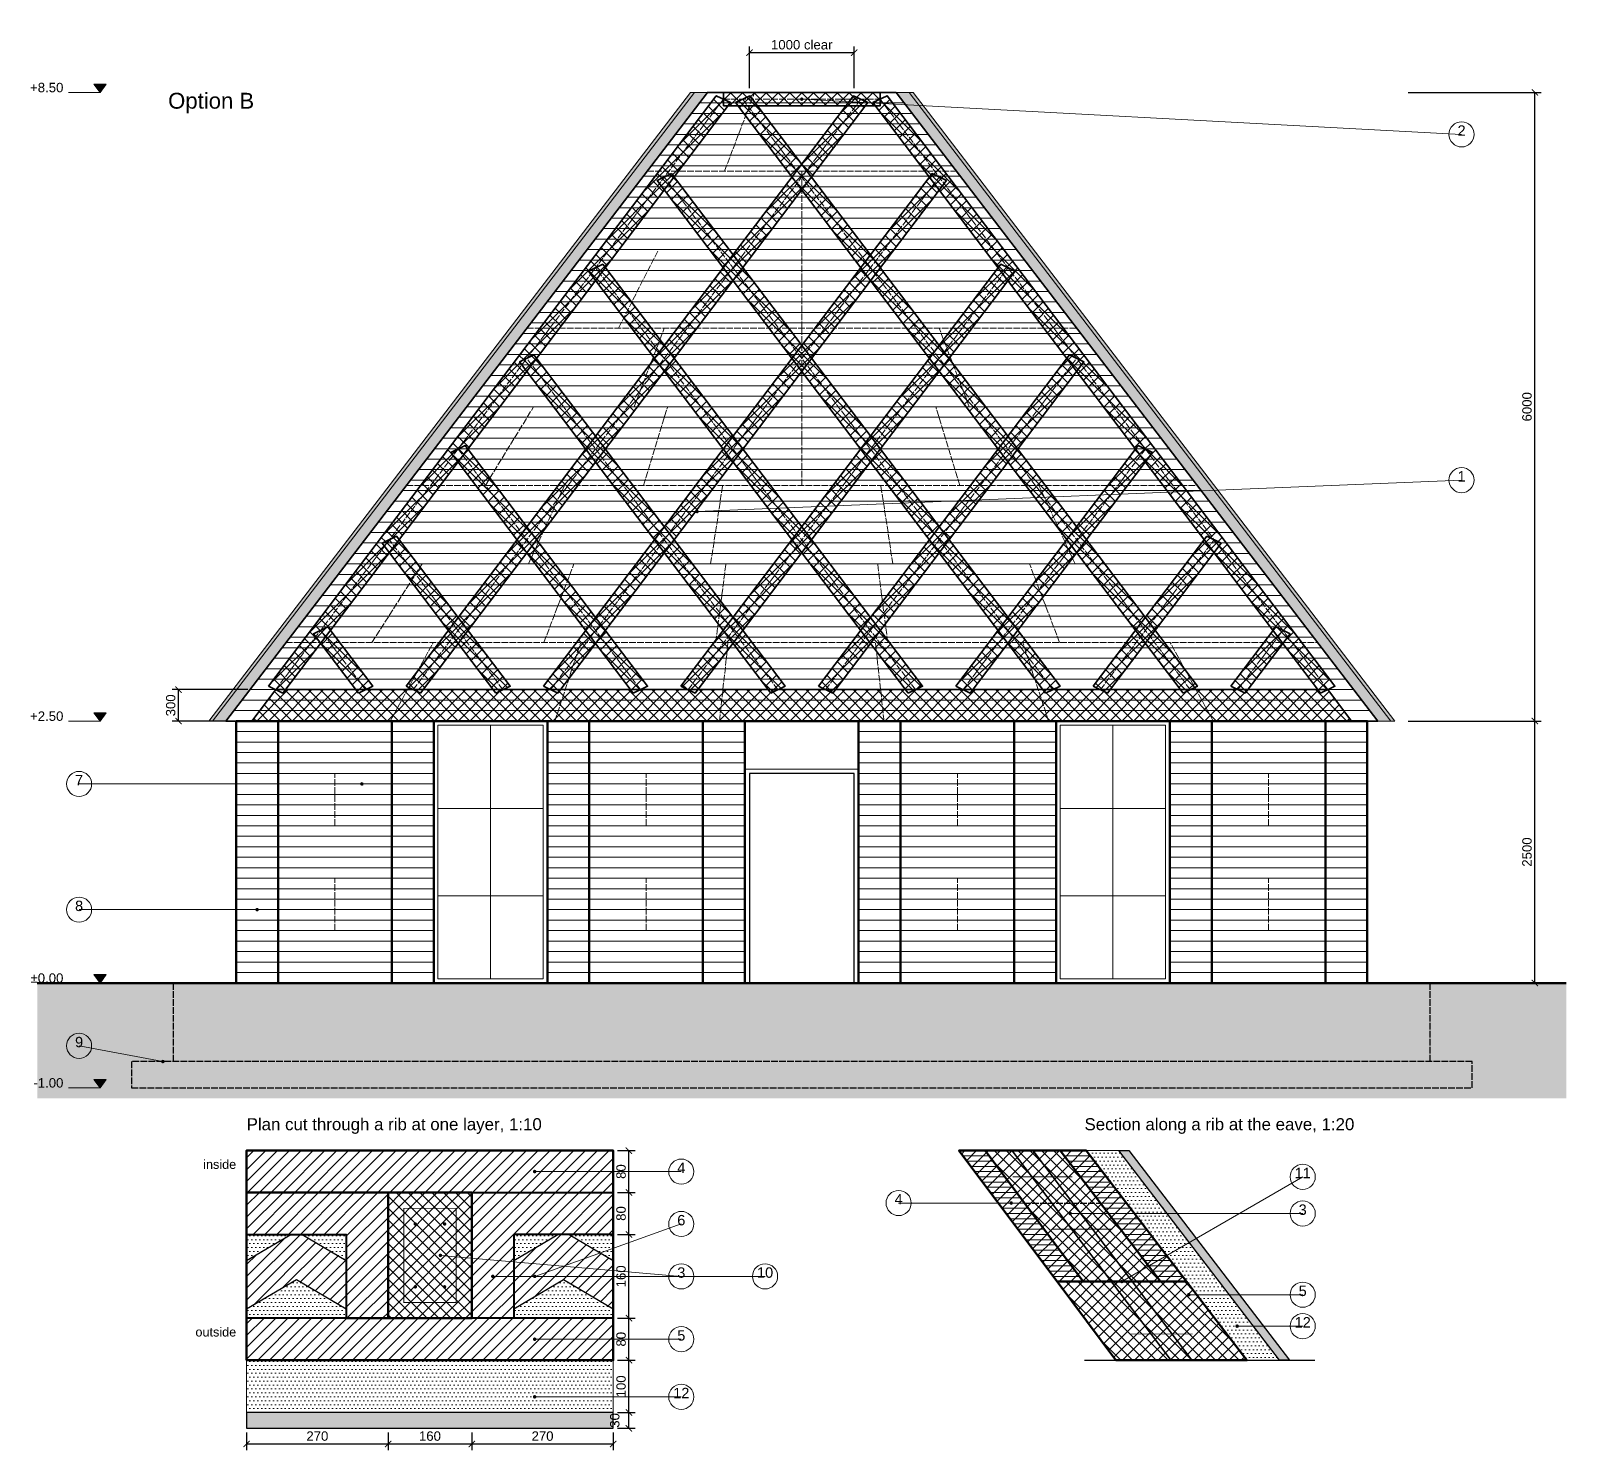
# Model space of a CAD drawing. Header units: millimetres. Extents: x -7362 to 7300, y -6960 to 6589.
import ezdxf
from ezdxf.enums import TextEntityAlignment as Align

# ---------------------------------------------------------------- set-up
doc = ezdxf.new("R2010")
doc.units = ezdxf.units.MM
doc.linetypes.add('DASHED', pattern=[1.524, 1.27, -0.254])
for name, color, linetype, lineweight in [('ANNOTATION', 4, 'CONTINUOUS', 18), ('BACKGROUND', 9, 'CONTINUOUS', 13), ('CLADDING', 7, 'Continuous', 9), ('DIMS', 3, 'CONTINUOUS', 18), ('HATCH-CAST', 7, 'CONTINUOUS', 9), ('HATCH-EARTH', 8, 'CONTINUOUS', 9), ('HATCH-INSULATION', 7, 'Continuous', 9), ('HATCH-PRINTED', 7, 'CONTINUOUS', 9), ('HIDDEN-AXIS', 8, 'DASHED', 18), ('LINES', 7, 'CONTINUOUS', 25), ('OUTLINE-CUT', 7, 'CONTINUOUS', 50), ('OUTLINE-FINE', 7, 'CONTINUOUS', 25), ('PRINT-LAYERS', 7, 'CONTINUOUS', 9), ('PRINTED-BEAD', 7, 'CONTINUOUS', 25), ('REBAR', 1, 'CONTINUOUS', 0), ('TEXT', 7, 'CONTINUOUS', 18)]:
    doc.layers.add(name, color=color, linetype=linetype, lineweight=lineweight)
doc.styles.get("Standard").update_dxf_attribs({"font": 'arial.ttf'})
doc.dimstyles.new('PYR-1-50', dxfattribs={"dimscale": 50, "dimtxt": 1.8, "dimasz": 1.2, "dimexe": 1.2, "dimexo": 0.8, "dimgap": 0.6, "dimtad": 1, "dimdec": 0, "dimtxsty": 'Standard', "dimblk": 'ARCHTICK', "dimcen": 2.5, "dimclrd": 3, "dimclre": 3, "dimclrt": 7, "dimazin": 3, "dimtfac": 1, "dimtmove": 0, "dimatfit": 3})

# ---------------------------------------------------------------- blocks, each defined once
blk = doc.blocks.new('_ARCHTICK')
at = {"color": 0, "linetype": 'BYBLOCK', "const_width": 0.15}
blk.add_lwpolyline([(-0.5, -0.5), (0.5, 0.5)], dxfattribs=at)

msp = doc.modelspace()

# ---------------------------------------------------------------- hatches: boundary and pattern name
at = {"layer": 'ANNOTATION', "ltscale": 50}
h = msp.add_hatch(color=7, dxfattribs=at)
h.dxf.hatch_style = 1
h.paths.add_polyline_path([(-6640, 6080), (-6700, 6000), (-6760, 6080)])
h = msp.add_hatch(color=7, dxfattribs=at)
h.dxf.hatch_style = 1
edge = h.paths.add_edge_path()
edge.add_arc((0, 5936), 17.5, 0, 360)
h = msp.add_hatch(color=7, dxfattribs=at)
h.dxf.hatch_style = 1
edge = h.paths.add_edge_path()
edge.add_arc((-1000, 2000), 17.5, 0, 360)
h = msp.add_hatch(color=7, dxfattribs=at)
h.dxf.hatch_style = 1
h.paths.add_polyline_path([(-6640, 80), (-6700, 0), (-6760, 80)])
h = msp.add_hatch(color=7, dxfattribs=at)
h.dxf.hatch_style = 1
edge = h.paths.add_edge_path()
edge.add_arc((-4200, -600), 17.5, 0, 360)
h = msp.add_hatch(color=7, dxfattribs=at)
h.dxf.hatch_style = 1
edge = h.paths.add_edge_path()
edge.add_arc((-5200, -1800), 17.5, 0, 360)
h = msp.add_hatch(color=7, dxfattribs=at)
h.dxf.hatch_style = 1
h.paths.add_polyline_path([(-6640, -2420), (-6700, -2500), (-6760, -2420)])
h = msp.add_hatch(color=7, dxfattribs=at)
h.dxf.hatch_style = 1
edge = h.paths.add_edge_path()
edge.add_arc((-6100, -3250), 17.5, 0, 360)
h = msp.add_hatch(color=7, dxfattribs=at)
h.dxf.hatch_style = 1
h.paths.add_polyline_path([(-6640, -3420), (-6700, -3500), (-6760, -3420)])
h = msp.add_hatch(color=7, dxfattribs=at)
h.dxf.hatch_style = 1
edge = h.paths.add_edge_path()
edge.add_arc((-2550, -4300), 17.5, 0, 360)
h = msp.add_hatch(color=7, dxfattribs=at)
h.dxf.hatch_style = 1
edge = h.paths.add_edge_path()
edge.add_arc((2000, -4600), 17.5, 0, 360)
h = msp.add_hatch(color=7, dxfattribs=at)
h.dxf.hatch_style = 1
edge = h.paths.add_edge_path()
edge.add_arc((2563.3, -4700), 17.5, 0, 360)
h = msp.add_hatch(color=7, dxfattribs=at)
h.dxf.hatch_style = 1
edge = h.paths.add_edge_path()
edge.add_arc((-3450, -5100), 17.5, 0, 360)
h = msp.add_hatch(color=7, dxfattribs=at)
h.dxf.hatch_style = 1
edge = h.paths.add_edge_path()
edge.add_arc((-2950, -5300), 17.5, 0, 360)
h = msp.add_hatch(color=7, dxfattribs=at)
h.dxf.hatch_style = 1
edge = h.paths.add_edge_path()
edge.add_arc((-2550, -5300), 17.5, 0, 360)
h = msp.add_hatch(color=7, dxfattribs=at)
h.dxf.hatch_style = 1
edge = h.paths.add_edge_path()
edge.add_arc((3056.2, -5350), 17.5, 0, 360)
h = msp.add_hatch(color=7, dxfattribs=at)
h.dxf.hatch_style = 1
edge = h.paths.add_edge_path()
edge.add_arc((3695.8, -5475), 17.5, 0, 360)
h = msp.add_hatch(color=7, dxfattribs=at)
h.dxf.hatch_style = 1
edge = h.paths.add_edge_path()
edge.add_arc((4157.1, -5775), 17.5, 0, 360)
h = msp.add_hatch(color=7, dxfattribs=at)
h.dxf.hatch_style = 1
edge = h.paths.add_edge_path()
edge.add_arc((-2550, -5900), 17.5, 0, 360)
h = msp.add_hatch(color=7, dxfattribs=at)
h.dxf.hatch_style = 1
edge = h.paths.add_edge_path()
edge.add_arc((-2550, -6450), 17.5, 0, 360)
at = {"layer": 'CLADDING', "ltscale": 50}
h = msp.add_hatch(color=7, dxfattribs=at)
h.dxf.hatch_style = 1
h.paths.add_polyline_path([(-5662.5, 0), (-1062.5, 6000), (-1025, 6000), (-5625, 0)])
h = msp.add_hatch(color=7, dxfattribs=at)
h.dxf.hatch_style = 1
h.paths.add_polyline_path([(5625, 0), (1025, 6000), (1062.5, 6000), (5662.5, 0)])
h = msp.add_hatch(color=7, dxfattribs=at)
h.dxf.hatch_style = 1
h.paths.add_polyline_path([(4562.5, -6100), (3029.2, -4100), (3122.9, -4100), (4656.2, -6100)])
h = msp.add_hatch(color=7, dxfattribs=at)
h.dxf.hatch_style = 1
h.paths.add_polyline_path([(-1800, -6600), (-1800, -6750), (-5300, -6750), (-5300, -6600)])
at = {"layer": 'HATCH-CAST', "ltscale": 50}
h = msp.add_hatch(dxfattribs=at)
h.set_pattern_fill('ANSI37', scale=25.197)
h.paths.add_polyline_path([(-4929, 300), (-5022.5, 300), (-5091, 333), (-817, 5969), (-748.5, 5936), (-748.5, 5872), (-703.6, 5872), (-1219, 5192.3), (-1244, 5225.3), (-1381, 5159.3), (-1312.5, 5069.1), (-1875.3, 4326.9), (-1900.3, 4359.9), (-2037.2, 4294), (-1968.8, 4203.7), (-2531.5, 3461.5), (-2556.5, 3494.5), (-2693.5, 3428.6), (-2625, 3338.3), (-3187.8, 2596.2), (-3212.8, 2629.1), (-3349.7, 2563.2), (-3281.2, 2472.9), (-3844, 1730.8), (-3869, 1763.7), (-4006, 1697.8), (-3937.5, 1607.5), (-4500.3, 865.4), (-4525.3, 898.4), (-4662.2, 832.4), (-4593.8, 742.1)])
h = msp.add_hatch(dxfattribs=at)
h.set_pattern_fill('ANSI37', scale=25.197)
h.paths.add_polyline_path([(748.5, 6000), (748.5, 5872), (-748.5, 5872), (-748.5, 6000)])
h = msp.add_hatch(dxfattribs=at)
h.set_pattern_fill('ANSI37', scale=25.197)
h.paths.add_polyline_path([(-608.9, 5872), (-422, 5872), (656.2, 4450.2), (562.8, 4326.9)])
h = msp.add_hatch(dxfattribs=at)
h.set_pattern_fill('ANSI37', scale=25.197)
h.paths.add_polyline_path([(422, 5872), (608.9, 5872), (93.5, 5192.3), (0, 5315.6)])
h = msp.add_hatch(dxfattribs=at)
h.set_pattern_fill('ANSI37', scale=25.197)
h.paths.add_polyline_path([(2625, 3338.3), (2693.5, 3428.6), (2556.5, 3494.5), (2531.5, 3461.5), (1968.8, 4203.7), (2037.2, 4294), (1900.3, 4359.9), (1875.3, 4326.9), (1312.5, 5069.1), (1381, 5159.3), (1244, 5225.3), (1219, 5192.3), (703.6, 5872), (748.5, 5872), (748.5, 5936), (817, 5969), (5091, 333), (5022.5, 300), (4929, 300), (4593.8, 742.1), (4662.2, 832.4), (4525.3, 898.4), (4500.3, 865.4), (3937.5, 1607.5), (4006, 1697.8), (3869, 1763.7), (3844, 1730.8), (3281.2, 2472.9), (3349.7, 2563.2), (3212.8, 2629.1), (3187.8, 2596.2)])
h = msp.add_hatch(dxfattribs=at)
h.set_pattern_fill('ANSI37', scale=25.197)
h.paths.add_polyline_path([(-1244, 5225.3), (656.2, 2719.4), (562.8, 2596.2), (-1381, 5159.3)])
h = msp.add_hatch(dxfattribs=at)
h.set_pattern_fill('ANSI37', scale=25.197)
h.paths.add_polyline_path([(-93.5, 5192.3), (0, 5069.1), (-562.8, 4326.9), (-656.3, 4450.2)])
h = msp.add_hatch(dxfattribs=at)
h.set_pattern_fill('ANSI37', scale=25.197)
h.paths.add_polyline_path([(93.5, 3461.5), (0, 3584.8), (1244, 5225.3), (1381, 5159.3)])
h = msp.add_hatch(dxfattribs=at)
h.set_pattern_fill('ANSI37', scale=25.197)
h.paths.add_polyline_path([(562.8, 865.4), (-2037.2, 4294), (-1900.3, 4359.9), (656.2, 988.6)])
h = msp.add_hatch(dxfattribs=at)
h.set_pattern_fill('ANSI37', scale=25.197)
h.paths.add_polyline_path([(-749.7, 4326.9), (-656.3, 4203.7), (-1219, 3461.5), (-1312.5, 3584.8)])
h = msp.add_hatch(dxfattribs=at)
h.set_pattern_fill('ANSI37', scale=25.197)
h.paths.add_polyline_path([(1900.3, 4359.9), (2037.2, 4294), (93.5, 1730.8), (0, 1854)])
h = msp.add_hatch(dxfattribs=at)
h.set_pattern_fill('ANSI37', scale=25.197)
h.paths.add_polyline_path([(1219, 3461.5), (656.2, 4203.7), (749.7, 4326.9), (1312.5, 3584.8)])
h = msp.add_hatch(dxfattribs=at)
h.set_pattern_fill('ANSI37', scale=25.197)
h.paths.add_polyline_path([(-159, 333), (-227.5, 300), (-321, 300), (-2693.5, 3428.6), (-2556.5, 3494.5)])
h = msp.add_hatch(dxfattribs=at)
h.set_pattern_fill('ANSI37', scale=25.197)
h.paths.add_polyline_path([(-1406, 3461.5), (-1312.5, 3338.3), (-1875.3, 2596.2), (-1968.8, 2719.4)])
h = msp.add_hatch(dxfattribs=at)
h.set_pattern_fill('ANSI37', scale=25.197)
h.paths.add_polyline_path([(-562.8, 2596.2), (-656.3, 2719.4), (-93.5, 3461.5), (0, 3338.3)])
h = msp.add_hatch(dxfattribs=at)
h.set_pattern_fill('ANSI37', scale=25.197)
h.paths.add_polyline_path([(159, 333), (2556.5, 3494.5), (2693.5, 3428.6), (321, 300), (227.5, 300)])
h = msp.add_hatch(dxfattribs=at)
h.set_pattern_fill('ANSI37', scale=25.197)
h.paths.add_polyline_path([(1875.3, 2596.2), (1312.5, 3338.3), (1406, 3461.5), (1968.8, 2719.4)])
h = msp.add_hatch(dxfattribs=at)
h.set_pattern_fill('ANSI37', scale=25.197)
h.paths.add_polyline_path([(-3349.7, 2563.2), (-3212.8, 2629.1), (-1471.5, 333), (-1540, 300), (-1633.5, 300)])
h = msp.add_hatch(dxfattribs=at)
h.set_pattern_fill('ANSI37', scale=25.197)
h.paths.add_polyline_path([(-2062.2, 2596.2), (-1968.8, 2472.9), (-2531.5, 1730.8), (-2625, 1854)])
h = msp.add_hatch(dxfattribs=at)
h.set_pattern_fill('ANSI37', scale=25.197)
h.paths.add_polyline_path([(-1219, 1730.8), (-1312.5, 1854), (-749.7, 2596.2), (-656.3, 2472.9)])
h = msp.add_hatch(dxfattribs=at)
h.set_pattern_fill('ANSI37', scale=25.197)
h.paths.add_polyline_path([(749.7, 2596.2), (1312.5, 1854), (1219, 1730.8), (656.2, 2472.9)])
h = msp.add_hatch(dxfattribs=at)
h.set_pattern_fill('ANSI37', scale=25.197)
h.paths.add_polyline_path([(3349.7, 2563.2), (1633.5, 300), (1540, 300), (1471.5, 333), (3212.8, 2629.1)])
h = msp.add_hatch(dxfattribs=at)
h.set_pattern_fill('ANSI37', scale=25.197)
h.paths.add_polyline_path([(2531.5, 1730.8), (1968.8, 2472.9), (2062.2, 2596.2), (2625, 1854)])
h = msp.add_hatch(dxfattribs=at)
h.set_pattern_fill('ANSI37', scale=25.197)
h.paths.add_polyline_path([(-2784, 333), (-2852.5, 300), (-2946, 300), (-4006, 1697.8), (-3869, 1763.7)])
h = msp.add_hatch(dxfattribs=at)
h.set_pattern_fill('ANSI37', scale=25.197)
h.paths.add_polyline_path([(2784, 333), (3869, 1763.7), (4006, 1697.8), (2946, 300), (2852.5, 300)])
h = msp.add_hatch(dxfattribs=at)
h.set_pattern_fill('ANSI37', scale=25.197)
h.paths.add_polyline_path([(-2718.5, 1730.8), (-2625, 1607.5), (-3187.8, 865.4), (-3281.2, 988.6)])
h = msp.add_hatch(dxfattribs=at)
h.set_pattern_fill('ANSI37', scale=25.197)
h.paths.add_polyline_path([(-1875.3, 865.4), (-1968.8, 988.6), (-1406, 1730.8), (-1312.5, 1607.5)])
h = msp.add_hatch(dxfattribs=at)
h.set_pattern_fill('ANSI37', scale=25.197)
h.paths.add_polyline_path([(-93.5, 1730.8), (0, 1607.5), (-562.8, 865.4), (-656.3, 988.6)])
h = msp.add_hatch(dxfattribs=at)
h.set_pattern_fill('ANSI37', scale=25.197)
h.paths.add_polyline_path([(1406, 1730.8), (1968.8, 988.6), (1875.3, 865.4), (1312.5, 1607.5)])
h = msp.add_hatch(dxfattribs=at)
h.set_pattern_fill('ANSI37', scale=25.197)
h.paths.add_polyline_path([(3187.8, 865.4), (2625, 1607.5), (2718.5, 1730.8), (3281.2, 988.6)])
h = msp.add_hatch(dxfattribs=at)
h.set_pattern_fill('ANSI37', scale=25.197)
h.paths.add_polyline_path([(-4662.2, 832.4), (-4525.3, 898.4), (-4096.5, 333), (-4165, 300), (-4258.5, 300)])
h = msp.add_hatch(dxfattribs=at)
h.set_pattern_fill('ANSI37', scale=25.197)
h.paths.add_polyline_path([(4662.2, 832.4), (4258.5, 300), (4165, 300), (4096.5, 333), (4525.3, 898.4)])
h = msp.add_hatch(dxfattribs=at)
h.set_pattern_fill('ANSI37', scale=25.197)
h.paths.add_polyline_path([(-3281.2, 742.1), (-3616.5, 300), (-3710, 300), (-3778.5, 333), (-3374.7, 865.4)])
h = msp.add_hatch(dxfattribs=at)
h.set_pattern_fill('ANSI37', scale=25.197)
h.paths.add_polyline_path([(-2466, 333), (-2062.2, 865.4), (-1968.8, 742.1), (-2304, 300), (-2397.5, 300)])
h = msp.add_hatch(dxfattribs=at)
h.set_pattern_fill('ANSI37', scale=25.197)
h.paths.add_polyline_path([(-656.3, 742.1), (-991.5, 300), (-1085, 300), (-1153.5, 333), (-749.7, 865.4)])
h = msp.add_hatch(dxfattribs=at)
h.set_pattern_fill('ANSI37', scale=25.197)
h.paths.add_polyline_path([(656.2, 742.1), (749.7, 865.4), (1153.5, 333), (1085, 300), (991.5, 300)])
h = msp.add_hatch(dxfattribs=at)
h.set_pattern_fill('ANSI37', scale=25.197)
h.paths.add_polyline_path([(2466, 333), (2397.5, 300), (2304, 300), (1968.8, 742.1), (2062.2, 865.4)])
h = msp.add_hatch(dxfattribs=at)
h.set_pattern_fill('ANSI37', scale=25.197)
h.paths.add_polyline_path([(3281.2, 742.1), (3374.7, 865.4), (3778.5, 333), (3710, 300), (3616.5, 300)])
h = msp.add_hatch(dxfattribs=at)
h.set_pattern_fill('ANSI37', scale=25.197)
h.paths.add_polyline_path([(5250, 0), (-5250, 0), (-5022.5, 300), (5022.5, 300)])
h = msp.add_hatch(dxfattribs=at)
h.set_pattern_fill('ANSI37', scale=25.197)
h.paths.add_polyline_path([(1750, -4100), (2466.7, -4100), (3425, -5350), (2687.5, -5350)])
h = msp.add_hatch(dxfattribs=at)
h.set_pattern_fill('ANSI37', scale=25.197)
h.paths.add_polyline_path([(-3950, -4500), (-3150, -4500), (-3150, -5700), (-3950, -5700)])
h = msp.add_hatch(dxfattribs=at)
h.set_pattern_fill('ANSI37', scale=25.197)
h.paths.add_polyline_path([(2687.5, -5350), (3425, -5350), (3675, -5350), (4250, -6100), (3000, -6100), (2437.5, -5350)])
at = {"layer": 'HATCH-EARTH', "ltscale": 50}
h = msp.add_hatch(dxfattribs=at)
h.set_pattern_fill('EARTH', scale=37.795)
h.paths.add_polyline_path([(-7300, -3600), (-7300, -2500), (-5400, -2500), (-5000, -2500), (-3914.3, -2500), (-3514.3, -2500), (-2428.6, -2500), (-2028.6, -2500), (-942.9, -2500), (-542.9, -2500), (-500, -2500), (500, -2500), (542.9, -2500), (942.9, -2500), (2028.6, -2500), (2428.6, -2500), (3514.3, -2500), (3914.3, -2500), (5000, -2500), (5400, -2500), (7300, -2500), (7300, -3600)])
at = {"layer": 'HATCH-INSULATION', "ltscale": 50}
h = msp.add_hatch(dxfattribs=at)
h.set_pattern_fill('DOTS', scale=23.622)
h.paths.add_polyline_path([(-5625, 0), (-1025, 6000), (-900, 6000), (-5500, 0)])
h = msp.add_hatch(dxfattribs=at)
h.set_pattern_fill('DOTS', scale=23.622)
h.paths.add_polyline_path([(5500, 0), (900, 6000), (1025, 6000), (5625, 0)])
h = msp.add_hatch(dxfattribs=at)
h.set_pattern_fill('DOTS', scale=23.622)
h.paths.add_polyline_path([(4250, -6100), (2716.7, -4100), (3029.2, -4100), (4562.5, -6100)])
h = msp.add_hatch(dxfattribs=at)
h.set_pattern_fill('DOTS', scale=23.622)
h.paths.add_polyline_path([(-5300, -4900), (-4879.8, -4900), (-5300, -5149)])
h = msp.add_hatch(dxfattribs=at)
h.set_pattern_fill('DOTS', scale=23.622)
h.paths.add_polyline_path([(-4350, -5149), (-4770.2, -4900), (-4350, -4900)])
h = msp.add_hatch(dxfattribs=at)
h.set_pattern_fill('DOTS', scale=23.622)
h.paths.add_polyline_path([(-2750, -4900), (-2329.8, -4900), (-2750, -5149)])
h = msp.add_hatch(dxfattribs=at)
h.set_pattern_fill('DOTS', scale=23.622)
h.paths.add_polyline_path([(-1800, -4900), (-1800, -5149), (-2220.2, -4900)])
h = msp.add_hatch(dxfattribs=at)
h.set_pattern_fill('DOTS', scale=23.622)
h.paths.add_polyline_path([(-5300, -5700), (-5300, -5614), (-4825, -5332.5), (-4350, -5614), (-4350, -5700)])
h = msp.add_hatch(dxfattribs=at)
h.set_pattern_fill('DOTS', scale=23.622)
h.paths.add_polyline_path([(-1800, -5700), (-2750, -5700), (-2750, -5614), (-2275, -5332.5), (-1800, -5614)])
h = msp.add_hatch(dxfattribs=at)
h.set_pattern_fill('DOTS', scale=23.622)
h.paths.add_polyline_path([(-1800, -6100), (-1800, -6600), (-5300, -6600), (-5300, -6100)])
at = {"layer": 'HATCH-PRINTED', "ltscale": 50}
h = msp.add_hatch(dxfattribs=at)
h.set_pattern_fill('ANSI31', scale=25.197)
h.paths.add_polyline_path([(-1800, -4100), (-1800, -4500), (-3150, -4500), (-3950, -4500), (-5300, -4500), (-5300, -4100)])
h = msp.add_hatch(dxfattribs=at)
h.set_pattern_fill('ANSI31', scale=25.197)
h.paths.add_polyline_path([(2437.5, -5350), (1500, -4100), (1750, -4100), (2687.5, -5350)])
h = msp.add_hatch(dxfattribs=at)
h.set_pattern_fill('ANSI31', scale=25.197)
h.paths.add_polyline_path([(3675, -5350), (3425, -5350), (2466.7, -4100), (2716.7, -4100)])
h = msp.add_hatch(dxfattribs=at)
h.set_pattern_fill('ANSI31', scale=25.197)
h.paths.add_polyline_path([(-3950, -4500), (-3950, -5700), (-4350, -5700), (-4350, -4900), (-5300, -4900), (-5300, -4500)])
h = msp.add_hatch(dxfattribs=at)
h.set_pattern_fill('ANSI31', scale=25.197)
h.paths.add_polyline_path([(-2750, -4900), (-2750, -5700), (-3150, -5700), (-3150, -4500), (-1800, -4500), (-1800, -4900)])
h = msp.add_hatch(dxfattribs=at)
h.set_pattern_fill('ANSI31', scale=25.197)
h.paths.add_polyline_path([(-4879.8, -4900), (-4770.2, -4900), (-4350, -5149), (-4350, -5614), (-4825, -5332.5), (-5300, -5614), (-5300, -5149)])
h = msp.add_hatch(dxfattribs=at)
h.set_pattern_fill('ANSI31', scale=25.197)
h.paths.add_polyline_path([(-2750, -5149), (-2329.8, -4900), (-2220.2, -4900), (-1800, -5149), (-1800, -5614), (-2275, -5332.5), (-2750, -5614)])
h = msp.add_hatch(dxfattribs=at)
h.set_pattern_fill('ANSI31', scale=25.197)
h.paths.add_polyline_path([(-4350, -5700), (-3950, -5700), (-3150, -5700), (-2750, -5700), (-1800, -5700), (-1800, -6100), (-5300, -6100), (-5300, -5700)])
at = {"layer": 'REBAR', "ltscale": 50}
h = msp.add_hatch(color=7, dxfattribs=at)
h.dxf.hatch_style = 1
edge = h.paths.add_edge_path()
edge.add_arc((-3690, -4800), 17.5, 0, 360)
h = msp.add_hatch(color=7, dxfattribs=at)
h.dxf.hatch_style = 1
edge = h.paths.add_edge_path()
edge.add_arc((-3410, -4800), 17.5, 0, 360)
h = msp.add_hatch(color=7, dxfattribs=at)
h.dxf.hatch_style = 1
edge = h.paths.add_edge_path()
edge.add_arc((-3690, -5400), 17.5, 0, 360)
h = msp.add_hatch(color=7, dxfattribs=at)
h.dxf.hatch_style = 1
edge = h.paths.add_edge_path()
edge.add_arc((-3410, -5400), 17.5, 0, 360)

# ---------------------------------------------------------------- linework, layer by layer
at = {"layer": 'ANNOTATION', "lineweight": 9, "ltscale": 50}
for points in [[(-6700, 6000), (-6640, 6080), (-6760, 6080)], [(-6700, 0), (-6640, 80), (-6760, 80)], [(-6700, -2500), (-6640, -2420), (-6760, -2420)], [(-6700, -3500), (-6640, -3420), (-6760, -3420)]]:
    msp.add_lwpolyline(points, close=True, dxfattribs=at)
at = {"layer": 'ANNOTATION', "lineweight": 20, "ltscale": 50}
for points in [[(-6700, 6000), (-7000, 6000)], [(6300, 5600), (0, 5936)], [(6300, 2300), (-1000, 2000)], [(-6700, 0), (-7000, 0)], [(-6900, -600), (-4200, -600)], [(-6900, -1800), (-5200, -1800)], [(-6700, -2500), (-7000, -2500)], [(-6900, -3100), (-6100, -3250)], [(-6700, -3500), (-7000, -3500)], [(-1150, -4300), (-2550, -4300)], [(4783.3, -4350), (3056.2, -5350)], [(925, -4600), (2000, -4600)], [(-1150, -4800), (-2550, -5300)], [(4783.3, -4700), (2563.3, -4700)], [(-1150, -5300), (-3450, -5100)], [(-350, -5300), (-2950, -5300)], [(4783.3, -5475), (3695.8, -5475)], [(4783.3, -5775), (4157.1, -5775)], [(-1150, -5900), (-2550, -5900)], [(-1150, -6450), (-2550, -6450)]]:
    msp.add_lwpolyline(points, dxfattribs=at)
at = {"layer": 'ANNOTATION', "lineweight": 18, "ltscale": 50}
for centre in [(6300, 5600), (6300, 2300), (-6900, -600), (-6900, -1800), (-6900, -3100), (-1150, -4300), (4783.3, -4350), (925, -4600), (-1150, -4800), (4783.3, -4700), (-1150, -5300), (-350, -5300), (4783.3, -5475), (4783.3, -5775), (-1150, -5900), (-1150, -6450)]:
    msp.add_circle(centre, 120, dxfattribs=at)
at = {"layer": 'BACKGROUND', "lineweight": 20, "ltscale": 50}
for points in [[(-2971.4, -2460), (-2971.4, -40)], [(2971.4, -2460), (2971.4, -40)]]:
    msp.add_lwpolyline(points, dxfattribs=at)
at = {"layer": 'BACKGROUND', "lineweight": 15, "ltscale": 50}
for points in [[(-3474.3, -833.3), (-2468.6, -833.3)], [(2468.6, -833.3), (3474.3, -833.3)], [(-3474.3, -1666.7), (-2468.6, -1666.7)], [(2468.6, -1666.7), (3474.3, -1666.7)]]:
    msp.add_lwpolyline(points, dxfattribs=at)
at = {"layer": 'HIDDEN-AXIS', "linetype": 'DASHED', "lineweight": 9, "ltscale": 50}
for points in [[(-737.5, 5250), (-450, 6000)], [(-1475, 5250), (1475, 5250)], [(0, 4500), (0, 5250)], [(-2050, 4500), (2050, 4500)], [(-1750, 3750), (-1366.7, 4500)], [(0, 3750), (0, 4500)], [(-2625, 3750), (2625, 3750)], [(-1600, 3000), (-1312.5, 3750)], [(0, 3000), (0, 3750)], [(1600, 3000), (1312.5, 3750)], [(-3200, 3000), (3200, 3000)], [(-3020, 2250), (-2560, 3000)], [(-1510, 2250), (-1280, 3000)], [(0, 2250), (0, 3000)], [(1510, 2250), (1280, 3000)], [(-3775, 2250), (3775, 2250)], [(-2610, 1500), (-2265, 2250)], [(-870, 1500), (-755, 2250)], [(870, 1500), (755, 2250)], [(2610, 1500), (2265, 2250)], [(-4350, 1500), (4350, 1500)], [(-4104.2, 750), (-3625, 1500)], [(-2462.5, 750), (-2175, 1500)], [(-820.8, 750), (-725, 1500)], [(820.8, 750), (725, 1500)], [(2462.5, 750), (2175, 1500)], [(-4925, 750), (4925, 750)], [(-3928.6, 0), (-3517.9, 750)], [(-2357.1, 0), (-2110.7, 750)], [(-785.7, 0), (-703.6, 750)], [(785.7, 0), (703.6, 750)], [(2357.1, 0), (2110.7, 750)], [(3928.6, 0), (3517.9, 750)], [(-5000, -500), (-3914.3, -500)], [(-4457.1, -1000), (-4457.1, -500)], [(-2028.6, -500), (-942.9, -500)], [(-1485.7, -1000), (-1485.7, -500)], [(942.9, -500), (2028.6, -500)], [(1485.7, -1000), (1485.7, -500)], [(3914.3, -500), (5000, -500)], [(4457.1, -1000), (4457.1, -500)], [(-5000, -1000), (-3914.3, -1000)], [(-2028.6, -1000), (-942.9, -1000)], [(942.9, -1000), (2028.6, -1000)], [(3914.3, -1000), (5000, -1000)], [(-5000, -1500), (-3914.3, -1500)], [(-4457.1, -2000), (-4457.1, -1500)], [(-2028.6, -1500), (-942.9, -1500)], [(-1485.7, -2000), (-1485.7, -1500)], [(942.9, -1500), (2028.6, -1500)], [(1485.7, -2000), (1485.7, -1500)], [(3914.3, -1500), (5000, -1500)], [(4457.1, -2000), (4457.1, -1500)], [(-5000, -2000), (-3914.3, -2000)], [(-2028.6, -2000), (-942.9, -2000)], [(942.9, -2000), (2028.6, -2000)], [(3914.3, -2000), (5000, -2000)]]:
    msp.add_lwpolyline(points, dxfattribs=at)
at = {"layer": 'HIDDEN-AXIS', "linetype": 'DASHED', "lineweight": 25, "ltscale": 50}
for points in [[(-6000, -3250), (-6000, -2500)], [(6000, -3250), (6000, -2500)], [(-6400, -3500), (6400, -3500), (6400, -3250), (-6400, -3250), (-6400, -3500)]]:
    msp.add_lwpolyline(points, dxfattribs=at)
at = {"layer": 'HIDDEN-AXIS', "linetype": 'DASHED', "lineweight": 30, "ltscale": 50}
msp.add_lwpolyline([(2125, -4600), (2850, -4600)], dxfattribs=at)
at = {"layer": 'LINES', "lineweight": 50, "ltscale": 50}
msp.add_lwpolyline([(-7300, -2500), (7300, -2500)], dxfattribs=at)
at = {"layer": 'LINES', "lineweight": 30, "ltscale": 50}
msp.add_lwpolyline([(2700, -6100), (4900, -6100)], dxfattribs=at)
at = {"layer": 'OUTLINE-CUT', "lineweight": 50, "ltscale": 50}
for points in [[(-5400, -2500), (5400, -2500), (5400, 0), (-5400, 0)], [(-5400, -2500), (-5000, -2500), (-5000, 0), (-5400, 0)], [(-3914.3, -2500), (-3514.3, -2500), (-3514.3, 0), (-3914.3, 0)], [(-2428.6, -2500), (-2028.6, -2500), (-2028.6, 0), (-2428.6, 0)], [(-942.9, -2500), (-542.9, -2500), (-542.9, 0), (-942.9, 0)], [(542.9, -2500), (942.9, -2500), (942.9, 0), (542.9, 0)], [(2028.6, -2500), (2428.6, -2500), (2428.6, 0), (2028.6, 0)], [(3514.3, -2500), (3914.3, -2500), (3914.3, 0), (3514.3, 0)], [(5000, -2500), (5400, -2500), (5400, 0), (5000, 0)], [(-5300, -6100), (-1800, -6100), (-1800, -4100), (-5300, -4100)], [(2437.5, -5350), (1500, -4100), (1750, -4100), (2687.5, -5350)], [(2687.5, -5350), (1750, -4100), (2466.7, -4100), (3425, -5350)], [(3425, -5350), (2466.7, -4100), (2716.7, -4100), (3675, -5350)], [(-3950, -5700), (-3150, -5700), (-3150, -4500), (-3950, -4500)], [(3000, -6100), (2437.5, -5350), (3675, -5350), (4250, -6100)]]:
    msp.add_lwpolyline(points, close=True, dxfattribs=at)
at = {"layer": 'OUTLINE-CUT', "lineweight": 40, "ltscale": 50}
for points in [[(-5300, -4500), (-1800, -4500), (-1800, -4100), (-5300, -4100)], [(-5300, -4900), (-4350, -4900), (-4350, -5700), (-3950, -5700), (-3950, -4500), (-5300, -4500)], [(-1800, -4900), (-2750, -4900), (-2750, -5700), (-3150, -5700), (-3150, -4500), (-1800, -4500)], [(-5300, -6100), (-1800, -6100), (-1800, -5700), (-5300, -5700)]]:
    msp.add_lwpolyline(points, close=True, dxfattribs=at)
at = {"layer": 'OUTLINE-FINE', "lineweight": 20, "ltscale": 50}
for points in [[(-5625, 0), (-1025, 6000), (-1062.5, 6000), (-5662.5, 0)], [(5625, 0), (1025, 6000), (1062.5, 6000), (5662.5, 0)]]:
    msp.add_lwpolyline(points, close=True, dxfattribs=at)
at = {"layer": 'OUTLINE-FINE', "lineweight": 9, "ltscale": 50}
for points in [[(-5500, 0), (-900, 6000), (-1025, 6000), (-5625, 0)], [(5500, 0), (900, 6000), (1025, 6000), (5625, 0)], [(4250, -6100), (2716.7, -4100), (3029.2, -4100), (4562.5, -6100)], [(-5300, -6600), (-1800, -6600), (-1800, -6100), (-5300, -6100)]]:
    msp.add_lwpolyline(points, close=True, dxfattribs=at)
at = {"layer": 'OUTLINE-FINE', "lineweight": 35, "ltscale": 50}
for points in [[(-5500, 0), (5500, 0), (900, 6000), (-900, 6000)], [(-5091, 333), (-817, 5969), (-680.1, 5903), (-4954, 267)], [(-3778.5, 333), (495.5, 5969), (632.4, 5903), (-3641.5, 267)], [(-748.5, 5872), (748.5, 5872), (748.5, 6000), (-748.5, 6000)], [(3641.5, 267), (-632.4, 5903), (-495.5, 5969), (3778.5, 333)], [(4954, 267), (680.1, 5903), (817, 5969), (5091, 333)], [(-2466, 333), (1244, 5225.3), (1381, 5159.3), (-2329, 267)], [(2329, 267), (-1381, 5159.3), (-1244, 5225.3), (2466, 333)], [(1016.5, 267), (-2037.2, 4294), (-1900.3, 4359.9), (1153.5, 333)], [(-1153.5, 333), (1900.3, 4359.9), (2037.2, 4294), (-1016.5, 267)], [(-296, 267), (-2693.5, 3428.6), (-2556.5, 3494.5), (-159, 333)], [(159, 333), (2556.5, 3494.5), (2693.5, 3428.6), (296, 267)], [(-1608.5, 267), (-3349.7, 2563.2), (-3212.8, 2629.1), (-1471.5, 333)], [(1471.5, 333), (3212.8, 2629.1), (3349.7, 2563.2), (1608.5, 267)], [(-2921, 267), (-4006, 1697.8), (-3869, 1763.7), (-2784, 333)], [(2784, 333), (3869, 1763.7), (4006, 1697.8), (2921, 267)], [(-4233.5, 267), (-4662.2, 832.4), (-4525.3, 898.4), (-4096.5, 333)], [(4096.5, 333), (4525.3, 898.4), (4662.2, 832.4), (4233.5, 267)], [(-5250, 0), (5250, 0), (5022.5, 300), (-5022.5, 300)], [(-3514.3, -2500), (-2428.6, -2500), (-2428.6, 0), (-3514.3, 0)], [(2428.6, -2500), (3514.3, -2500), (3514.3, 0), (2428.6, 0)]]:
    msp.add_lwpolyline(points, close=True, dxfattribs=at)
at = {"layer": 'OUTLINE-FINE', "lineweight": 15, "ltscale": 50}
for points in [[(-3474.3, -2460), (-2468.6, -2460), (-2468.6, -40), (-3474.3, -40)], [(2468.6, -2460), (3474.3, -2460), (3474.3, -40), (2468.6, -40)], [(-540, -2500), (540, -2500), (540, -460), (-540, -460)]]:
    msp.add_lwpolyline(points, close=True, dxfattribs=at)
at = {"layer": 'OUTLINE-FINE', "lineweight": 30, "ltscale": 50}
for points in [[(-500, -2500), (500, -2500), (500, -500), (-500, -500)], [(4562.5, -6100), (3029.2, -4100), (3122.9, -4100), (4656.2, -6100)], [(-5300, -6750), (-1800, -6750), (-1800, -6600), (-5300, -6600)]]:
    msp.add_lwpolyline(points, close=True, dxfattribs=at)
at = {"layer": 'PRINT-LAYERS', "lineweight": 5, "ltscale": 50}
for points in [[(-976.7, 5900), (976.7, 5900)], [(-1053.3, 5800), (1053.3, 5800)], [(-1206.7, 5600), (1206.7, 5600)], [(-1130, 5700), (1130, 5700)], [(-1283.3, 5500), (1283.3, 5500)], [(-1436.7, 5300), (1436.7, 5300)], [(-1360, 5400), (1360, 5400)], [(-1513.3, 5200), (1513.3, 5200)], [(-1666.7, 5000), (1666.7, 5000)], [(-1590, 5100), (1590, 5100)], [(-1743.3, 4900), (1743.3, 4900)], [(-1896.7, 4700), (1896.7, 4700)], [(-1820, 4800), (1820, 4800)], [(-1973.3, 4600), (1973.3, 4600)], [(-2126.7, 4400), (2126.7, 4400)], [(-2050, 4500), (2050, 4500)], [(-2203.3, 4300), (2203.3, 4300)], [(-2280, 4200), (2280, 4200)], [(-2433.3, 4000), (2433.3, 4000)], [(-2356.7, 4100), (2356.7, 4100)], [(-2510, 3900), (2510, 3900)], [(-2663.3, 3700), (2663.3, 3700)], [(-2586.7, 3800), (2586.7, 3800)], [(-2740, 3600), (2740, 3600)], [(-2893.3, 3400), (2893.3, 3400)], [(-2816.7, 3500), (2816.7, 3500)], [(-2970, 3300), (2970, 3300)], [(-3123.3, 3100), (3123.3, 3100)], [(-3046.7, 3200), (3046.7, 3200)], [(-3200, 3000), (3200, 3000)], [(-3353.3, 2800), (3353.3, 2800)], [(-3276.7, 2900), (3276.7, 2900)], [(-3430, 2700), (3430, 2700)], [(-3583.3, 2500), (3583.3, 2500)], [(-3506.7, 2600), (3506.7, 2600)], [(-3660, 2400), (3660, 2400)], [(-3813.3, 2200), (3813.3, 2200)], [(-3736.7, 2300), (3736.7, 2300)], [(-3890, 2100), (3890, 2100)], [(-3966.7, 2000), (3966.7, 2000)], [(-4120, 1800), (4120, 1800)], [(-4043.3, 1900), (4043.3, 1900)], [(-4196.7, 1700), (4196.7, 1700)], [(-4350, 1500), (4350, 1500)], [(-4273.3, 1600), (4273.3, 1600)], [(-4426.7, 1400), (4426.7, 1400)], [(-4580, 1200), (4580, 1200)], [(-4503.3, 1300), (4503.3, 1300)], [(-4656.7, 1100), (4656.7, 1100)], [(-4810, 900), (4810, 900)], [(-4733.3, 1000), (4733.3, 1000)], [(-4886.7, 800), (4886.7, 800)], [(-5040, 600), (5040, 600)], [(-4963.3, 700), (4963.3, 700)], [(-5116.7, 500), (5116.7, 500)], [(-5270, 300), (5270, 300)], [(-5193.3, 400), (5193.3, 400)], [(-5346.7, 200), (5346.7, 200)], [(-5423.3, 100), (5423.3, 100)], [(-5400, -100), (-5000, -100)], [(-5000, -100), (-3914.3, -100)], [(-3914.3, -100), (-3514.3, -100)], [(-2428.6, -100), (-2028.6, -100)], [(-2028.6, -100), (-942.9, -100)], [(-942.9, -100), (-542.9, -100)], [(542.9, -100), (942.9, -100)], [(942.9, -100), (2028.6, -100)], [(2028.6, -100), (2428.6, -100)], [(3514.3, -100), (3914.3, -100)], [(3914.3, -100), (5000, -100)], [(5000, -100), (5400, -100)], [(-5400, -200), (-5000, -200)], [(-5000, -200), (-3914.3, -200)], [(-3914.3, -200), (-3514.3, -200)], [(-2428.6, -200), (-2028.6, -200)], [(-2028.6, -200), (-942.9, -200)], [(-942.9, -200), (-542.9, -200)], [(542.9, -200), (942.9, -200)], [(942.9, -200), (2028.6, -200)], [(2028.6, -200), (2428.6, -200)], [(3514.3, -200), (3914.3, -200)], [(3914.3, -200), (5000, -200)], [(5000, -200), (5400, -200)], [(-5400, -300), (-5000, -300)], [(-5400, -400), (-5000, -400)], [(-5000, -300), (-3914.3, -300)], [(-5000, -400), (-3914.3, -400)], [(-3914.3, -300), (-3514.3, -300)], [(-3914.3, -400), (-3514.3, -400)], [(-2428.6, -300), (-2028.6, -300)], [(-2428.6, -400), (-2028.6, -400)], [(-2028.6, -300), (-942.9, -300)], [(-2028.6, -400), (-942.9, -400)], [(-942.9, -300), (-542.9, -300)], [(-942.9, -400), (-542.9, -400)], [(542.9, -300), (942.9, -300)], [(542.9, -400), (942.9, -400)], [(942.9, -300), (2028.6, -300)], [(942.9, -400), (2028.6, -400)], [(2028.6, -300), (2428.6, -300)], [(2028.6, -400), (2428.6, -400)], [(3514.3, -300), (3914.3, -300)], [(3514.3, -400), (3914.3, -400)], [(3914.3, -300), (5000, -300)], [(3914.3, -400), (5000, -400)], [(5000, -300), (5400, -300)], [(5000, -400), (5400, -400)], [(-5400, -500), (-5000, -500)], [(-5000, -500), (-3914.3, -500)], [(-3914.3, -500), (-3514.3, -500)], [(-2428.6, -500), (-2028.6, -500)], [(-2028.6, -500), (-942.9, -500)], [(-942.9, -500), (-542.9, -500)], [(542.9, -500), (942.9, -500)], [(942.9, -500), (2028.6, -500)], [(2028.6, -500), (2428.6, -500)], [(3514.3, -500), (3914.3, -500)], [(3914.3, -500), (5000, -500)], [(5000, -500), (5400, -500)], [(-5400, -600), (-5000, -600)], [(-5400, -700), (-5000, -700)], [(-5000, -600), (-3914.3, -600)], [(-5000, -700), (-3914.3, -700)], [(-3914.3, -600), (-3514.3, -600)], [(-3914.3, -700), (-3514.3, -700)], [(-2428.6, -600), (-2028.6, -600)], [(-2428.6, -700), (-2028.6, -700)], [(-2028.6, -600), (-942.9, -600)], [(-2028.6, -700), (-942.9, -700)], [(-942.9, -600), (-542.9, -600)], [(-942.9, -700), (-542.9, -700)], [(542.9, -600), (942.9, -600)], [(542.9, -700), (942.9, -700)], [(942.9, -600), (2028.6, -600)], [(942.9, -700), (2028.6, -700)], [(2028.6, -600), (2428.6, -600)], [(2028.6, -700), (2428.6, -700)], [(3514.3, -600), (3914.3, -600)], [(3514.3, -700), (3914.3, -700)], [(3914.3, -600), (5000, -600)], [(3914.3, -700), (5000, -700)], [(5000, -600), (5400, -600)], [(5000, -700), (5400, -700)], [(-5400, -800), (-5000, -800)], [(-5000, -800), (-3914.3, -800)], [(-3914.3, -800), (-3514.3, -800)], [(-2428.6, -800), (-2028.6, -800)], [(-2028.6, -800), (-942.9, -800)], [(-942.9, -800), (-542.9, -800)], [(542.9, -800), (942.9, -800)], [(942.9, -800), (2028.6, -800)], [(2028.6, -800), (2428.6, -800)], [(3514.3, -800), (3914.3, -800)], [(3914.3, -800), (5000, -800)], [(5000, -800), (5400, -800)], [(-5400, -900), (-5000, -900)], [(-5400, -1000), (-5000, -1000)], [(-5000, -900), (-3914.3, -900)], [(-5000, -1000), (-3914.3, -1000)], [(-3914.3, -900), (-3514.3, -900)], [(-3914.3, -1000), (-3514.3, -1000)], [(-2428.6, -900), (-2028.6, -900)], [(-2428.6, -1000), (-2028.6, -1000)], [(-2028.6, -900), (-942.9, -900)], [(-2028.6, -1000), (-942.9, -1000)], [(-942.9, -900), (-542.9, -900)], [(-942.9, -1000), (-542.9, -1000)], [(542.9, -900), (942.9, -900)], [(542.9, -1000), (942.9, -1000)], [(942.9, -900), (2028.6, -900)], [(942.9, -1000), (2028.6, -1000)], [(2028.6, -900), (2428.6, -900)], [(2028.6, -1000), (2428.6, -1000)], [(3514.3, -900), (3914.3, -900)], [(3514.3, -1000), (3914.3, -1000)], [(3914.3, -900), (5000, -900)], [(3914.3, -1000), (5000, -1000)], [(5000, -900), (5400, -900)], [(5000, -1000), (5400, -1000)], [(-5400, -1100), (-5000, -1100)], [(-5000, -1100), (-3914.3, -1100)], [(-3914.3, -1100), (-3514.3, -1100)], [(-2428.6, -1100), (-2028.6, -1100)], [(-2028.6, -1100), (-942.9, -1100)], [(-942.9, -1100), (-542.9, -1100)], [(542.9, -1100), (942.9, -1100)], [(942.9, -1100), (2028.6, -1100)], [(2028.6, -1100), (2428.6, -1100)], [(3514.3, -1100), (3914.3, -1100)], [(3914.3, -1100), (5000, -1100)], [(5000, -1100), (5400, -1100)], [(-5400, -1200), (-5000, -1200)], [(-5400, -1300), (-5000, -1300)], [(-5000, -1200), (-3914.3, -1200)], [(-5000, -1300), (-3914.3, -1300)], [(-3914.3, -1200), (-3514.3, -1200)], [(-3914.3, -1300), (-3514.3, -1300)], [(-2428.6, -1200), (-2028.6, -1200)], [(-2428.6, -1300), (-2028.6, -1300)], [(-2028.6, -1200), (-942.9, -1200)], [(-2028.6, -1300), (-942.9, -1300)], [(-942.9, -1200), (-542.9, -1200)], [(-942.9, -1300), (-542.9, -1300)], [(542.9, -1200), (942.9, -1200)], [(542.9, -1300), (942.9, -1300)], [(942.9, -1200), (2028.6, -1200)], [(942.9, -1300), (2028.6, -1300)], [(2028.6, -1200), (2428.6, -1200)], [(2028.6, -1300), (2428.6, -1300)], [(3514.3, -1200), (3914.3, -1200)], [(3514.3, -1300), (3914.3, -1300)], [(3914.3, -1200), (5000, -1200)], [(3914.3, -1300), (5000, -1300)], [(5000, -1200), (5400, -1200)], [(5000, -1300), (5400, -1300)], [(-5400, -1400), (-5000, -1400)], [(-5000, -1400), (-3914.3, -1400)], [(-3914.3, -1400), (-3514.3, -1400)], [(-2428.6, -1400), (-2028.6, -1400)], [(-2028.6, -1400), (-942.9, -1400)], [(-942.9, -1400), (-542.9, -1400)], [(542.9, -1400), (942.9, -1400)], [(942.9, -1400), (2028.6, -1400)], [(2028.6, -1400), (2428.6, -1400)], [(3514.3, -1400), (3914.3, -1400)], [(3914.3, -1400), (5000, -1400)], [(5000, -1400), (5400, -1400)], [(-5400, -1500), (-5000, -1500)], [(-5400, -1600), (-5000, -1600)], [(-5000, -1500), (-3914.3, -1500)], [(-5000, -1600), (-3914.3, -1600)], [(-3914.3, -1500), (-3514.3, -1500)], [(-3914.3, -1600), (-3514.3, -1600)], [(-2428.6, -1500), (-2028.6, -1500)], [(-2428.6, -1600), (-2028.6, -1600)], [(-2028.6, -1500), (-942.9, -1500)], [(-2028.6, -1600), (-942.9, -1600)], [(-942.9, -1500), (-542.9, -1500)], [(-942.9, -1600), (-542.9, -1600)], [(542.9, -1500), (942.9, -1500)], [(542.9, -1600), (942.9, -1600)], [(942.9, -1500), (2028.6, -1500)], [(942.9, -1600), (2028.6, -1600)], [(2028.6, -1500), (2428.6, -1500)], [(2028.6, -1600), (2428.6, -1600)], [(3514.3, -1500), (3914.3, -1500)], [(3514.3, -1600), (3914.3, -1600)], [(3914.3, -1500), (5000, -1500)], [(3914.3, -1600), (5000, -1600)], [(5000, -1500), (5400, -1500)], [(5000, -1600), (5400, -1600)], [(-5400, -1700), (-5000, -1700)], [(-5000, -1700), (-3914.3, -1700)], [(-3914.3, -1700), (-3514.3, -1700)], [(-2428.6, -1700), (-2028.6, -1700)], [(-2028.6, -1700), (-942.9, -1700)], [(-942.9, -1700), (-542.9, -1700)], [(542.9, -1700), (942.9, -1700)], [(942.9, -1700), (2028.6, -1700)], [(2028.6, -1700), (2428.6, -1700)], [(3514.3, -1700), (3914.3, -1700)], [(3914.3, -1700), (5000, -1700)], [(5000, -1700), (5400, -1700)], [(-5400, -1800), (-5000, -1800)], [(-5400, -1900), (-5000, -1900)], [(-5000, -1800), (-3914.3, -1800)], [(-5000, -1900), (-3914.3, -1900)], [(-3914.3, -1800), (-3514.3, -1800)], [(-3914.3, -1900), (-3514.3, -1900)], [(-2428.6, -1800), (-2028.6, -1800)], [(-2428.6, -1900), (-2028.6, -1900)], [(-2028.6, -1800), (-942.9, -1800)], [(-2028.6, -1900), (-942.9, -1900)], [(-942.9, -1800), (-542.9, -1800)], [(-942.9, -1900), (-542.9, -1900)], [(542.9, -1800), (942.9, -1800)], [(542.9, -1900), (942.9, -1900)], [(942.9, -1800), (2028.6, -1800)], [(942.9, -1900), (2028.6, -1900)], [(2028.6, -1800), (2428.6, -1800)], [(2028.6, -1900), (2428.6, -1900)], [(3514.3, -1800), (3914.3, -1800)], [(3514.3, -1900), (3914.3, -1900)], [(3914.3, -1800), (5000, -1800)], [(3914.3, -1900), (5000, -1900)], [(5000, -1800), (5400, -1800)], [(5000, -1900), (5400, -1900)], [(-5400, -2000), (-5000, -2000)], [(-5000, -2000), (-3914.3, -2000)], [(-3914.3, -2000), (-3514.3, -2000)], [(-2428.6, -2000), (-2028.6, -2000)], [(-2028.6, -2000), (-942.9, -2000)], [(-942.9, -2000), (-542.9, -2000)], [(542.9, -2000), (942.9, -2000)], [(942.9, -2000), (2028.6, -2000)], [(2028.6, -2000), (2428.6, -2000)], [(3514.3, -2000), (3914.3, -2000)], [(3914.3, -2000), (5000, -2000)], [(5000, -2000), (5400, -2000)], [(-5400, -2100), (-5000, -2100)], [(-5000, -2100), (-3914.3, -2100)], [(-3914.3, -2100), (-3514.3, -2100)], [(-2428.6, -2100), (-2028.6, -2100)], [(-2028.6, -2100), (-942.9, -2100)], [(-942.9, -2100), (-542.9, -2100)], [(542.9, -2100), (942.9, -2100)], [(942.9, -2100), (2028.6, -2100)], [(2028.6, -2100), (2428.6, -2100)], [(3514.3, -2100), (3914.3, -2100)], [(3914.3, -2100), (5000, -2100)], [(5000, -2100), (5400, -2100)], [(-5400, -2200), (-5000, -2200)], [(-5400, -2300), (-5000, -2300)], [(-5000, -2200), (-3914.3, -2200)], [(-5000, -2300), (-3914.3, -2300)], [(-3914.3, -2200), (-3514.3, -2200)], [(-3914.3, -2300), (-3514.3, -2300)], [(-2428.6, -2200), (-2028.6, -2200)], [(-2428.6, -2300), (-2028.6, -2300)], [(-2028.6, -2200), (-942.9, -2200)], [(-2028.6, -2300), (-942.9, -2300)], [(-942.9, -2200), (-542.9, -2200)], [(-942.9, -2300), (-542.9, -2300)], [(542.9, -2200), (942.9, -2200)], [(542.9, -2300), (942.9, -2300)], [(942.9, -2200), (2028.6, -2200)], [(942.9, -2300), (2028.6, -2300)], [(2028.6, -2200), (2428.6, -2200)], [(2028.6, -2300), (2428.6, -2300)], [(3514.3, -2200), (3914.3, -2200)], [(3514.3, -2300), (3914.3, -2300)], [(3914.3, -2200), (5000, -2200)], [(3914.3, -2300), (5000, -2300)], [(5000, -2200), (5400, -2200)], [(5000, -2300), (5400, -2300)], [(-5400, -2400), (-5000, -2400)], [(-5000, -2400), (-3914.3, -2400)], [(-3914.3, -2400), (-3514.3, -2400)], [(-2428.6, -2400), (-2028.6, -2400)], [(-2028.6, -2400), (-942.9, -2400)], [(-942.9, -2400), (-542.9, -2400)], [(542.9, -2400), (942.9, -2400)], [(942.9, -2400), (2028.6, -2400)], [(2028.6, -2400), (2428.6, -2400)], [(3514.3, -2400), (3914.3, -2400)], [(3914.3, -2400), (5000, -2400)], [(5000, -2400), (5400, -2400)], [(1537.5, -4150), (1787.5, -4150)], [(1575, -4200), (1825, -4200)], [(1612.5, -4250), (1862.5, -4250)], [(2505, -4150), (2755, -4150)], [(2543.3, -4200), (2793.3, -4200)], [(2581.7, -4250), (2831.7, -4250)], [(1650, -4300), (1900, -4300)], [(1687.5, -4350), (1937.5, -4350)], [(2620, -4300), (2870, -4300)], [(2658.3, -4350), (2908.3, -4350)], [(1725, -4400), (1975, -4400)], [(1762.5, -4450), (2012.5, -4450)], [(1800, -4500), (2050, -4500)], [(2696.7, -4400), (2946.7, -4400)], [(2735, -4450), (2985, -4450)], [(2773.3, -4500), (3023.3, -4500)], [(1837.5, -4550), (2087.5, -4550)], [(1875, -4600), (2125, -4600)], [(1912.5, -4650), (2162.5, -4650)], [(2811.7, -4550), (3061.7, -4550)], [(2850, -4600), (3100, -4600)], [(2888.3, -4650), (3138.3, -4650)], [(1950, -4700), (2200, -4700)], [(1987.5, -4750), (2237.5, -4750)], [(2025, -4800), (2275, -4800)], [(2926.7, -4700), (3176.7, -4700)], [(2965, -4750), (3215, -4750)], [(3003.3, -4800), (3253.3, -4800)], [(2062.5, -4850), (2312.5, -4850)], [(2100, -4900), (2350, -4900)], [(2137.5, -4950), (2387.5, -4950)], [(3041.7, -4850), (3291.7, -4850)], [(3080, -4900), (3330, -4900)], [(3118.3, -4950), (3368.3, -4950)], [(2175, -5000), (2425, -5000)], [(2212.5, -5050), (2462.5, -5050)], [(2250, -5100), (2500, -5100)], [(3156.7, -5000), (3406.7, -5000)], [(3195, -5050), (3445, -5050)], [(3233.3, -5100), (3483.3, -5100)], [(2287.5, -5150), (2537.5, -5150)], [(2325, -5200), (2575, -5200)], [(2362.5, -5250), (2612.5, -5250)], [(3271.7, -5150), (3521.7, -5150)], [(3310, -5200), (3560, -5200)], [(3348.3, -5250), (3598.3, -5250)], [(2400, -5300), (2650, -5300)], [(3386.7, -5300), (3636.7, -5300)]]:
    msp.add_lwpolyline(points, dxfattribs=at)
at = {"layer": 'PRINTED-BEAD', "lineweight": 25, "ltscale": 50}
for points in [[(-5300, -5149), (-4879.8, -4900)], [(-4879.8, -4900), (-4770.2, -4900)], [(-4770.2, -4900), (-4350, -5149)], [(-2750, -5149), (-2329.8, -4900)], [(-2329.8, -4900), (-2220.2, -4900)], [(-2220.2, -4900), (-1800, -5149)], [(-5300, -5614), (-5300, -5149)], [(-4350, -5149), (-4350, -5614)], [(-2750, -5614), (-2750, -5149)], [(-1800, -5149), (-1800, -5614)], [(-4350, -5614), (-4825, -5332.5), (-5300, -5614)], [(-1800, -5614), (-2275, -5332.5), (-2750, -5614)]]:
    msp.add_lwpolyline(points, dxfattribs=at)
at = {"layer": 'REBAR', "linetype": 'DASHED', "lineweight": 15, "ltscale": 50}
for points in [[(-5022.5, 300), (-748.5, 5936)], [(-3710, 300), (564, 5936)], [(-748.5, 5936), (748.5, 5936)], [(3710, 300), (-564, 5936)], [(5022.5, 300), (748.5, 5936)], [(-2397.5, 300), (1312.5, 5192.3)], [(2397.5, 300), (-1312.5, 5192.3)], [(1085, 300), (-1968.8, 4326.9)], [(-1085, 300), (1968.8, 4326.9)], [(-227.5, 300), (-2625, 3461.5)], [(227.5, 300), (2625, 3461.5)], [(-1540, 300), (-3281.2, 2596.2)], [(1540, 300), (3281.2, 2596.2)], [(-2852.5, 300), (-3937.5, 1730.8)], [(2852.5, 300), (3937.5, 1730.8)], [(-4165, 300), (-4593.8, 865.4)], [(4165, 300), (4593.8, 865.4)]]:
    msp.add_lwpolyline(points, dxfattribs=at)
at = {"layer": 'REBAR', "lineweight": 0, "ltscale": 50}
for points, const_width in [([(3525, -6100), (2008.3, -4100)], 16), ([(3725, -6100), (2208.3, -4100)], 16), ([(2012.5, -4350), (2583.3, -4350)], 8), ([(2387.5, -4850), (2966.7, -4850)], 8), ([(2762.5, -5350), (3350, -5350)], 8), ([(3137.5, -5850), (3733.3, -5850)], 8)]:
    msp.add_lwpolyline(points, dxfattribs=dict(at, const_width=const_width))
at = {"layer": 'REBAR', "lineweight": 0, "ltscale": 50, "const_width": 8}
msp.add_lwpolyline([(-3800, -5550), (-3300, -5550), (-3300, -4650), (-3800, -4650)], close=True, dxfattribs=at)

# ---------------------------------------------------------------- texts
at = {"layer": 'ANNOTATION', "ltscale": 50}
for s, p in [('+8.50', (-7050, 5975)), ('+2.50', (-7050, -25)), ('±0.00', (-7050, -2525)), ('-1.00', (-7050, -3525))]:
    msp.add_text(s, height=90, dxfattribs=at).set_placement(p, align=Align.BOTTOM_RIGHT)
for s, height, p in [('2', 99.4, (6300, 5556.8)), ('1', 99.4, (6300, 2256.8)), ('7', 99.4, (-6900, -643.2)), ('8', 99.4, (-6900, -1843.2)), ('9', 99.4, (-6900, -3143.2)), ('4', 99.4, (-1150, -4343.2)), ('11', 99.36, (4783.3, -4393.2)), ('4', 99.4, (925, -4643.2)), ('3', 99.4, (4783.3, -4743.2)), ('6', 99.4, (-1150, -4843.2)), ('3', 99.4, (-1150, -5343.2)), ('10', 99.36, (-350, -5343.2)), ('5', 99.4, (4783.3, -5518.2)), ('12', 99.36, (4783.3, -5818.2)), ('5', 99.4, (-1150, -5943.2)), ('12', 99.36, (-1150, -6493.2))]:
    msp.add_text(s, height=height, dxfattribs=at).set_placement(p, align=Align.BOTTOM_CENTER)
at = {"layer": 'TEXT', "ltscale": 50}
for s, height, p in [('Option B', 151.2, (-6050, 5800)), ('Plan cut through a rib at one layer, 1:10', 115.2, (-5300, -3940)), ('Section along a rib at the eave, 1:20', 115.2, (2700, -3940))]:
    msp.add_text(s, height=height, dxfattribs=at).set_placement(p, align=Align.BOTTOM_LEFT)
for s, p in [('inside', (-5400, -4300)), ('outside', (-5400, -5900))]:
    msp.add_text(s, height=86.4, dxfattribs=at).set_placement(p, align=Align.BOTTOM_RIGHT)

# ---------------------------------------------------------------- dimensions: what is measured, and where the dimension line sits
at = {"layer": 'DIMS'}
msp.add_linear_dim(base=(-500, 6380), p1=(-500, 6000), p2=(500, 6000), text='<> clear', dimstyle='PYR-1-50', dxfattribs=at).render()
for base, p1, p2 in [((7000, 0), (5750, 0), (5750, 6000)), ((-5950, 0), (-5250, 0), (-5250, 300)), ((7000, -2500), (6100, -2500), (6100, 0))]:
    msp.add_linear_dim(base=base, p1=p1, p2=p2, angle=90, dimstyle='PYR-1-50', dxfattribs=at).render()
for base, p1, p2 in [((-1650, -4500), (-1800, -4500), (-1800, -4100)), ((-1650, -4900), (-1800, -4900), (-1800, -4500)), ((-1650, -5700), (-1800, -5700), (-1800, -4900)), ((-1650, -6100), (-1800, -6100), (-1800, -5700)), ((-1650, -6600), (-1800, -6600), (-1800, -6100)), ((-1650, -6750), (-1800, -6750), (-1800, -6600))]:
    msp.add_linear_dim(base=base, p1=p1, p2=p2, angle=90, dimstyle='PYR-1-50', override={"dimlfac": 0.2}, dxfattribs=at).render()
for base, p1, p2 in [((-5300, -6900), (-5300, -6750), (-3950, -6750)), ((-3950, -6900), (-3950, -6750), (-3150, -6750)), ((-3150, -6900), (-3150, -6750), (-1800, -6750))]:
    msp.add_linear_dim(base=base, p1=p1, p2=p2, dimstyle='PYR-1-50', override={"dimlfac": 0.2}, dxfattribs=at).render()

doc.saveas('drawing.dxf')
